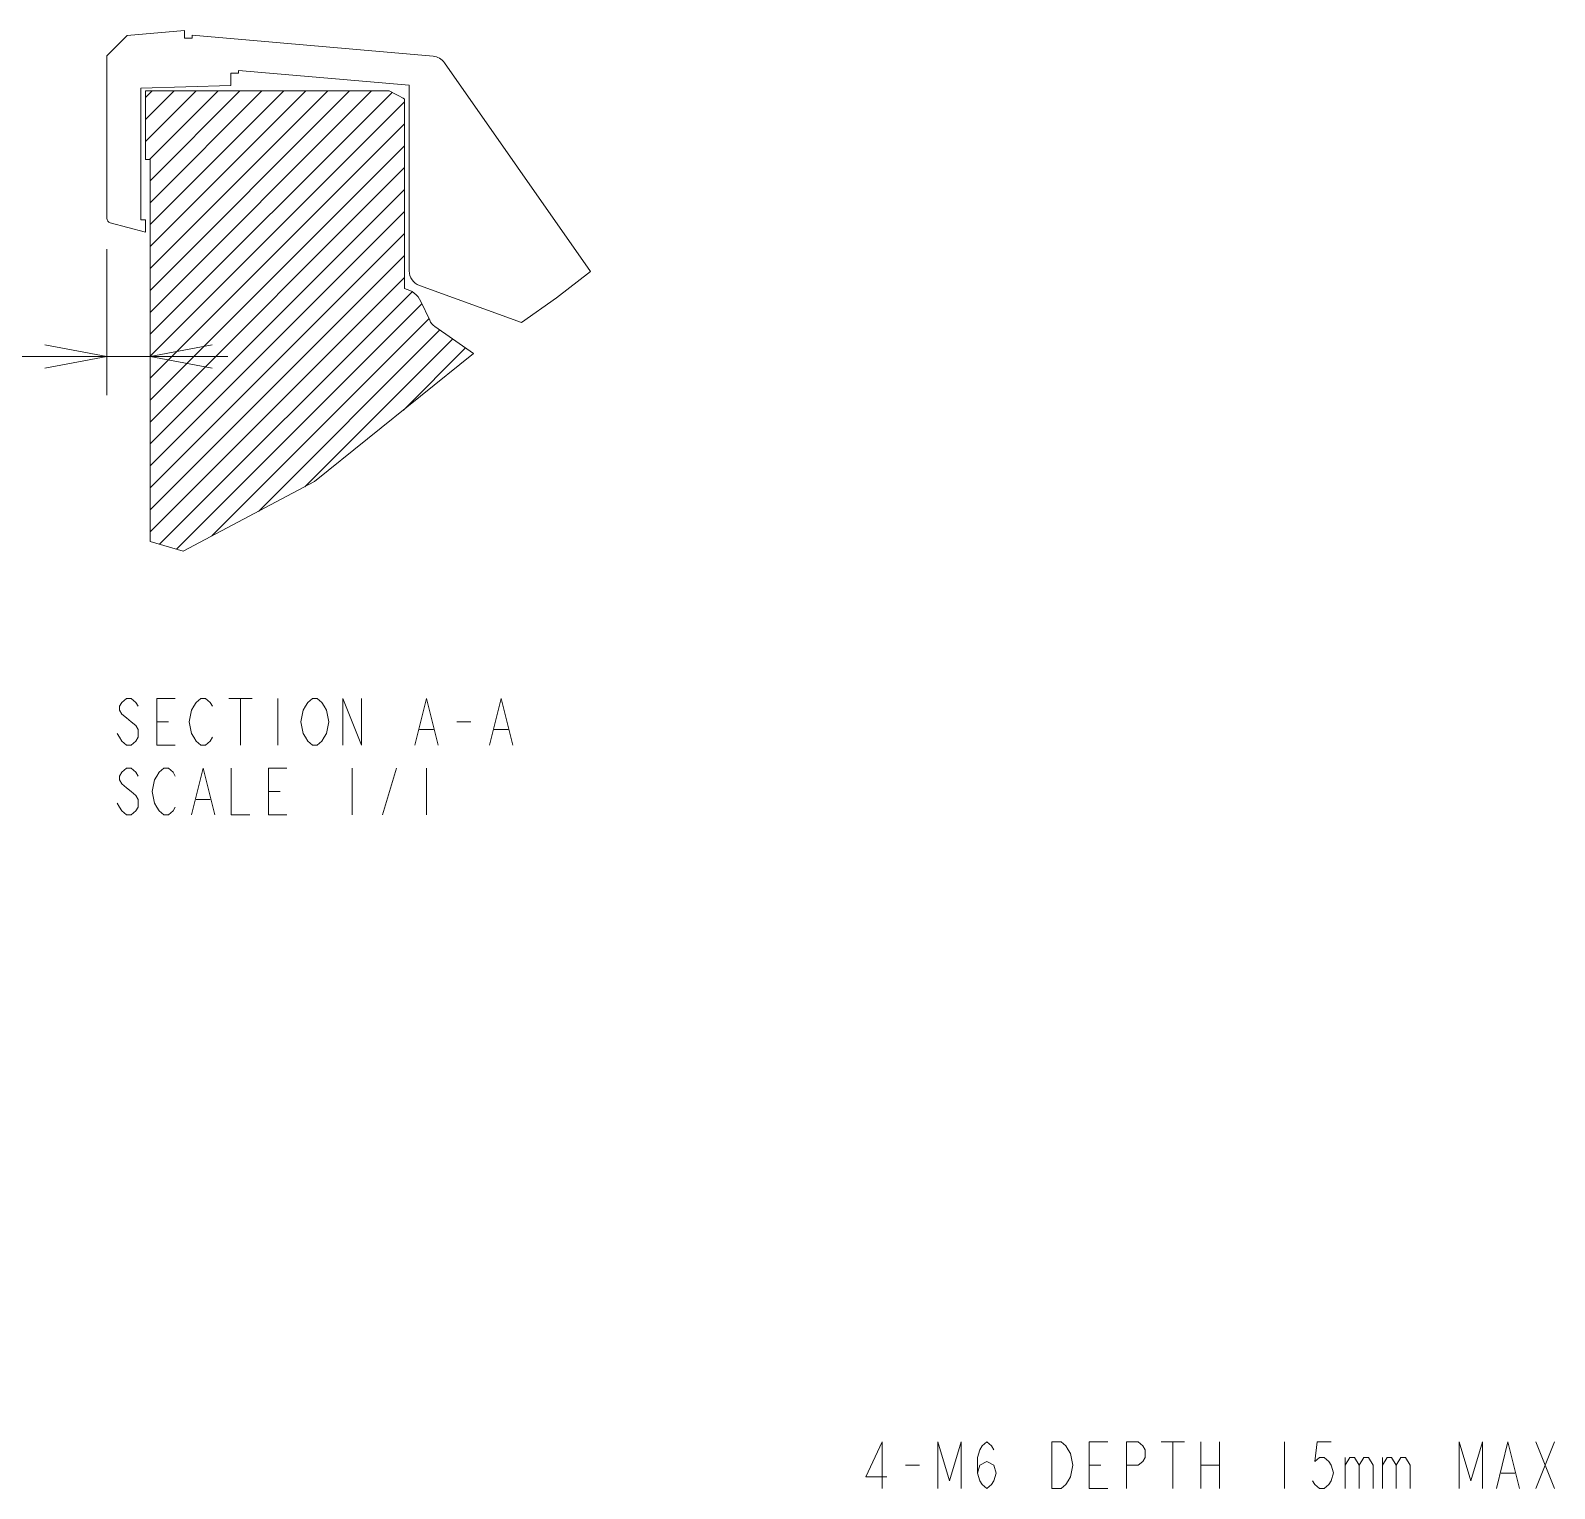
# Model space of a CAD drawing. Extents: x -382 to 1420, y -377 to 265.
# Drawn here: x -236.94 to -198.26, y 20.88 to 57.88 of the extents above; entities that cross this region are included whole.
import ezdxf

# ---------------------------------------------------------------- set-up
doc = ezdxf.new("R2010")
doc.units = 0
doc.header["$MEASUREMENT"] = 0
doc.layers.add('PDF_レイヤー 1', color=7, linetype='CONTINUOUS')

msp = doc.modelspace()

# ---------------------------------------------------------------- linework, layer by layer
at = {"layer": 'PDF_レイヤー 1', "lineweight": 0}
for points in [[(-233.03997, 57.88394), (-234.49054, 57.757), (-235.00827, 57.23927)], [(-232.84314, 57.76584), (-232.84314, 57.68709), (-233.03993, 57.68709), (-233.03993, 57.88388)], [(-231.66175, 56.87215), (-231.66175, 56.80035)], [(-231.859, 56.48412), (-234.14213, 56.42426), (-234.14213, 53.08123)], [(-231.66175, 56.80041), (-231.85895, 56.80208)], [(-231.85894, 56.48406), (-231.85894, 56.80209)], [(-227.84359, 56.34864), (-234.02415, 56.34864)], [(-234.02414, 55.62307), (-233.29851, 56.3487)], [(-234.02414, 56.1798), (-233.85526, 56.34867)], [(-234.02414, 54.60862), (-234.02414, 56.3486)], [(-234.02414, 55.06634), (-232.74189, 56.34859)], [(-233.92513, 54.60862), (-232.18515, 56.3486)], [(-233.90601, 51.84411), (-229.40141, 56.34871)], [(-233.90601, 52.40084), (-229.95816, 56.34869)], [(-233.90601, 52.95757), (-230.51492, 56.34866)], [(-233.90601, 53.5143), (-231.07168, 56.34863)], [(-233.90601, 50.73066), (-228.28804, 56.34863)], [(-233.90601, 51.28738), (-228.84479, 56.3486)], [(-233.90601, 54.07101), (-231.62843, 56.34859)], [(-233.90601, 50.17393), (-227.76878, 56.31116)], [(-227.48663, 56.17017), (-227.44983, 56.14434)], [(-233.90601, 49.6172), (-227.44992, 56.07329)], [(-233.90601, 49.06047), (-227.44992, 55.51656)], [(-233.90601, 48.50374), (-227.44992, 54.95984)], [(-233.90601, 54.60862), (-234.02419, 54.60862)], [(-233.90601, 44.91676), (-233.90601, 54.60867)], [(-233.90791, 54.36057), (-233.90597, 54.35918)], [(-233.90601, 47.94703), (-227.44992, 54.40312)], [(-233.90601, 47.3903), (-227.44992, 53.84639)], [(-234.14213, 53.08118), (-234.02408, 53.08118)], [(-234.02414, 52.76627), (-234.02414, 53.08124)], [(-233.90601, 46.83357), (-227.44992, 53.28967)], [(-233.90601, 46.27684), (-227.44992, 52.73294)], [(-235.0082, 52.33324), (-235.0082, 48.62954)], [(-233.90601, 45.72012), (-227.44992, 52.17621)], [(-233.90601, 45.16339), (-227.44992, 51.61948)], [(-233.66636, 44.84623), (-227.25707, 51.25553)], [(-223.59036, 51.09622), (-224.4825, 50.47044)], [(-233.23632, 44.71956), (-227.00798, 50.9479)], [(-232.34243, 45.05679), (-226.83083, 50.56824)], [(-231.16131, 45.68106), (-226.55658, 50.28579)], [(-236.58291, 49.31836), (-235.00819, 49.61362), (-236.58291, 49.90887)], [(-232.33132, 49.90885), (-233.90604, 49.6136), (-232.33132, 49.31835)], [(-229.9803, 46.3054), (-226.22911, 50.05659)], [(-240.29718, 49.6136), (-231.93764, 49.6136)], [(-225.69752, 49.68433), (-229.73382, 46.43559)], [(-227.47633, 48.25264), (-225.90175, 49.82722)], [(-229.73388, 46.43565), (-233.07178, 44.67108)], [(-233.0718, 44.67115), (-233.90604, 44.91683)], [(-234.21333, 40.73493), (-234.27249, 40.83326), (-234.39054, 40.93172), (-234.50858, 40.93172), (-234.62676, 40.83326), (-234.68579, 40.73493), (-234.68579, 40.63647), (-234.62676, 40.53814), (-234.50858, 40.43968), (-234.39054, 40.34122), (-234.27249, 40.24289), (-234.21333, 40.14443), (-234.21333, 39.94764), (-234.27249, 39.84918), (-234.39054, 39.75071), (-234.50858, 39.75071), (-234.62676, 39.84918), (-234.68579, 39.94764), (-234.74481, 40.04597)], [(-233.26859, 39.75073), (-233.74091, 39.75073), (-233.74091, 40.93173), (-233.26859, 40.93173)], [(-232.32372, 39.94759), (-232.38288, 39.84926), (-232.50093, 39.7508), (-232.61911, 39.7508), (-232.73715, 39.84926), (-232.79618, 39.94759), (-232.8552, 40.04591), (-232.91436, 40.34116), (-232.8552, 40.63641), (-232.79618, 40.73488), (-232.73715, 40.83334), (-232.61911, 40.93167), (-232.50093, 40.93167), (-232.38288, 40.83334), (-232.32372, 40.73488)], [(-231.91048, 40.93172), (-231.31997, 40.93172)], [(-231.61523, 40.93172), (-231.61523, 39.75071)], [(-230.67035, 40.93172), (-230.67035, 39.75071)], [(-229.01698, 39.75073), (-229.01698, 40.93173), (-228.54467, 39.75073), (-228.54467, 40.93173)], [(-227.18651, 39.75073), (-226.89126, 40.93173), (-226.59587, 39.75073)], [(-225.29688, 39.75073), (-225.00163, 40.93173), (-224.70638, 39.75073)], [(-233.74095, 40.34123), (-233.4457, 40.34123)], [(-226.12351, 40.34123), (-225.76923, 40.34123)], [(-227.06838, 40.14444), (-226.71397, 40.14444)], [(-225.17876, 40.14444), (-224.82434, 40.14444)], [(-234.21333, 38.96345), (-234.27249, 39.06178), (-234.39054, 39.16024), (-234.50858, 39.16024), (-234.62676, 39.06178), (-234.68579, 38.96345), (-234.68579, 38.86499), (-234.62676, 38.76666), (-234.50858, 38.6682), (-234.39054, 38.56974), (-234.27249, 38.47141), (-234.21333, 38.37295), (-234.21333, 38.17616), (-234.27249, 38.0777), (-234.39054, 37.97923), (-234.50858, 37.97923), (-234.62676, 38.0777), (-234.68579, 38.17616), (-234.74481, 38.27448)], [(-233.26859, 38.17609), (-233.32762, 38.07777), (-233.44566, 37.9793), (-233.56384, 37.9793), (-233.68203, 38.07777), (-233.74091, 38.17609), (-233.80007, 38.27442), (-233.8591, 38.56967), (-233.80007, 38.86492), (-233.74091, 38.96338), (-233.68203, 39.06185), (-233.56384, 39.16017), (-233.44566, 39.16017), (-233.32762, 39.06185), (-233.26859, 38.96338)], [(-232.85521, 37.97923), (-232.55996, 39.16024), (-232.26471, 37.97923)], [(-231.85134, 39.16024), (-231.85134, 37.97923), (-231.37902, 37.97923)], [(-230.43423, 37.97923), (-230.90655, 37.97923), (-230.90655, 39.16024), (-230.43423, 39.16024)], [(-228.78074, 39.16024), (-228.78074, 37.97923)], [(-228.01312, 37.97923), (-227.65884, 39.16024)], [(-226.89126, 39.16024), (-226.89126, 37.97923)], [(-232.73708, 38.37295), (-232.38281, 38.37295)], [(-230.90661, 38.56974), (-230.61136, 38.56974)], [(-215.32896, 20.88386), (-215.32896, 22.06487), (-215.7424, 21.17911), (-215.21078, 21.17911)], [(-213.91185, 20.88386), (-213.91185, 22.06487), (-213.6166, 21.08065), (-213.32135, 22.06487), (-213.32135, 20.88386)], [(-212.90798, 21.27751), (-212.84882, 21.4743), (-212.67176, 21.57276), (-212.49455, 21.4743), (-212.43567, 21.27751), (-212.49455, 21.08072), (-212.55357, 20.98226), (-212.67176, 20.88393), (-212.7898, 20.98226), (-212.84882, 21.08072), (-212.90798, 21.27751), (-212.90798, 21.67108), (-212.84882, 21.86801), (-212.7898, 21.96634), (-212.67176, 22.0648), (-212.55357, 21.96634), (-212.49455, 21.86801)], [(-209.60113, 20.88386), (-210.07358, 20.88386), (-210.07358, 22.06487), (-209.60113, 22.06487)], [(-209.12875, 20.88386), (-209.12875, 22.06487), (-208.8335, 22.06487), (-208.71531, 21.9664), (-208.65643, 21.86794), (-208.65643, 21.67115), (-208.71531, 21.57269), (-208.8335, 21.47437), (-209.12875, 21.47437)], [(-208.24301, 22.06485), (-207.65251, 22.06485)], [(-207.94776, 22.06485), (-207.94776, 20.88385)], [(-207.23914, 22.06485), (-207.23914, 20.88385)], [(-206.76677, 22.06485), (-206.76677, 20.88385)], [(-205.1134, 22.06485), (-205.1134, 20.88385)], [(-203.93241, 22.06485), (-204.28668, 22.06485), (-204.34584, 21.57281), (-204.22766, 21.67114), (-204.10947, 21.67114), (-203.99143, 21.57281), (-203.93241, 21.47435), (-203.87324, 21.27756), (-203.93241, 21.08064), (-203.99143, 20.98231), (-204.10947, 20.88385), (-204.22766, 20.88385), (-204.34584, 20.98231), (-204.40473, 21.08064)], [(-200.68468, 20.88386), (-200.68468, 22.06487), (-200.38943, 21.08065), (-200.09418, 22.06487), (-200.09418, 20.88386)], [(-199.73981, 20.88386), (-199.44455, 22.06487), (-199.1493, 20.88386)], [(-198.73594, 20.88386), (-198.26362, 22.06487)], [(-198.73594, 22.06485), (-198.26362, 20.88385)], [(-203.57803, 21.67114), (-203.57803, 20.88385)], [(-203.57803, 21.47435), (-203.45985, 21.67114), (-203.34194, 21.67114), (-203.22376, 21.47435), (-203.22376, 20.88385)], [(-203.22379, 21.47435), (-203.1056, 21.67114), (-202.98756, 21.67114), (-202.86938, 21.47435), (-202.86938, 20.88385)], [(-202.63329, 21.67114), (-202.63329, 20.88385)], [(-202.63329, 21.47435), (-202.5151, 21.67114), (-202.39706, 21.67114), (-202.27887, 21.47435), (-202.27887, 20.88385)], [(-202.27891, 21.47435), (-202.16087, 21.67114), (-202.04282, 21.67114), (-201.92464, 21.47435), (-201.92464, 20.88385)], [(-214.73847, 21.47435), (-214.3842, 21.47435)], [(-210.07362, 21.47435), (-209.77823, 21.47435)], [(-207.23914, 21.47435), (-206.76682, 21.47435)], [(-199.62168, 21.27751), (-199.2674, 21.27751)]]:
    msp.add_lwpolyline(points, dxfattribs=at)
for points in [[(-232.84313, 57.76582), (-226.72726, 57.23076, -0.22173607), (-226.4391, 57.0644), (-222.72957, 51.76654), (-223.59033, 51.09618)], [(-234.02415, 52.76627), (-234.92071, 53.00657, -0.34006918), (-235.0082, 53.12058), (-235.0082, 57.23925)], [(-224.48253, 50.47043), (-227.07262, 51.4123, -0.31538087), (-227.33176, 51.78227), (-227.33176, 56.49328), (-231.66179, 56.87214)], [(-225.69749, 49.68432), (-226.68218, 50.3737, -0.13174537), (-226.813, 50.5298), (-227.03434, 51.00434, 0.23693064), (-227.44987, 51.33309), (-227.44987, 56.1518), (-227.84359, 56.34859)]]:
    msp.add_lwpolyline(points, format="xyb", dxfattribs=at)
for points in [[(-229.48936, 39.94759), (-229.54852, 39.84926), (-229.66657, 39.7508), (-229.78461, 39.7508), (-229.90279, 39.84926), (-229.96168, 39.94759), (-230.02084, 40.04591), (-230.07986, 40.34116), (-230.02084, 40.63641), (-229.96168, 40.73488), (-229.90279, 40.83334), (-229.78461, 40.93167), (-229.66657, 40.93167), (-229.54852, 40.83334), (-229.48936, 40.73488), (-229.43034, 40.63641), (-229.37118, 40.34116), (-229.43034, 40.04591)], [(-211.01837, 22.06485), (-210.78215, 22.06485), (-210.6641, 21.96639), (-210.60494, 21.86807), (-210.54606, 21.7696), (-210.48689, 21.47435), (-210.54606, 21.1791), (-210.60494, 21.08064), (-210.6641, 20.98231), (-210.78215, 20.88385), (-211.01837, 20.88385)]]:
    msp.add_lwpolyline(points, close=True, dxfattribs=at)

doc.saveas('drawing.dxf')
